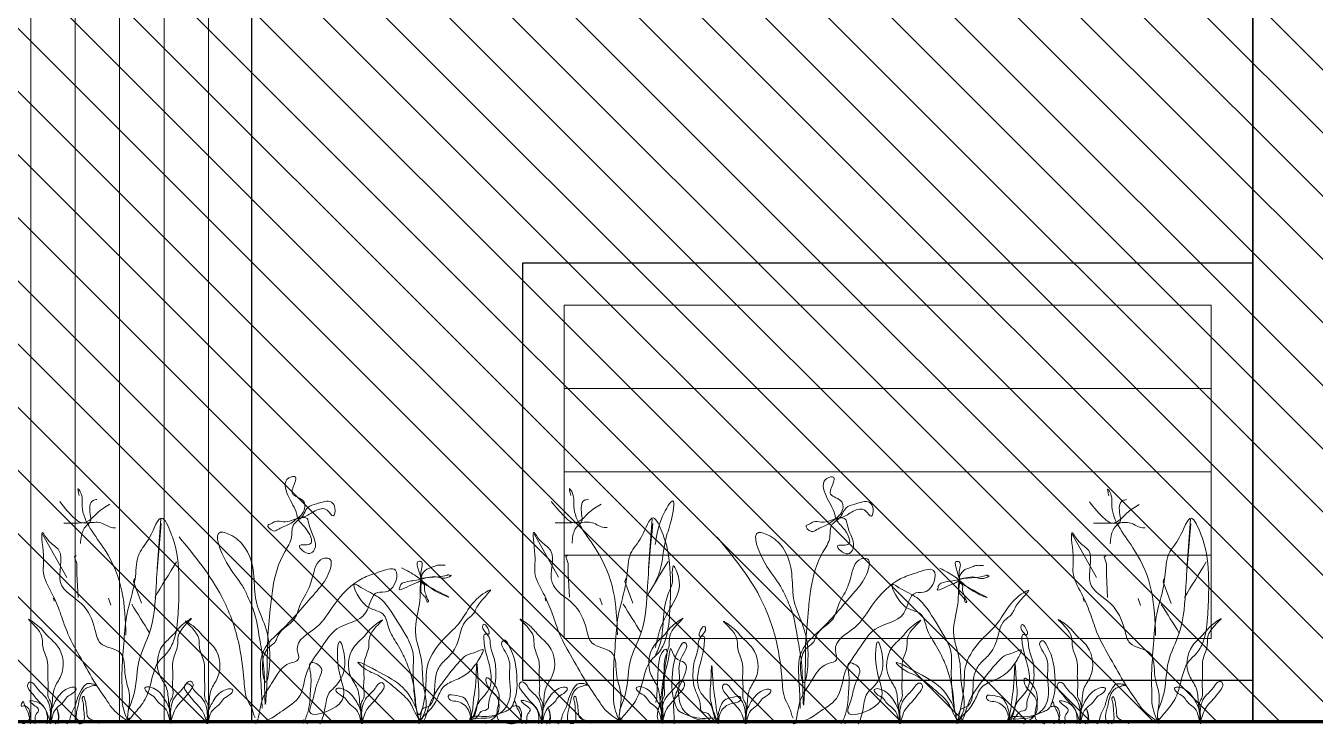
# Model space of a CAD drawing. Header units: millimetres. Extents: x 3790 to 7711, y 1449 to 3132.
# Drawn here: x 3987.296 to 3988.843, y 1451.939 to 1452.779 of the extents above; entities that cross this region are included whole.
import ezdxf

# ---------------------------------------------------------------- set-up
doc = ezdxf.new("R2010")
doc.units = ezdxf.units.MM
for name, color, linetype, lineweight in [('pluma 0.0', 33, 'Continuous', 0), ('pluma 1', 1, 'Continuous', 9), ('pluma 12', 30, 'Continuous', 120), ('pluma 2.5', 30, 'Continuous', 25), ('pluma 3.5', 253, 'Continuous', 35), ('VEJETACION', 3, 'Continuous', 9)]:
    doc.layers.add(name, color=color, linetype=linetype, lineweight=lineweight)

# ---------------------------------------------------------------- blocks, each defined once
blk = doc.blocks.new('JGJGHJ')
at = {"layer": 'VEJETACION', "color": 84, "linetype": 'Continuous', "lineweight": 5, "ltscale": 0.1}
for p, q in [((1137.9693, 440.5507), (1137.9649, 440.4913)), ((1138.5587, 440.5509), (1138.5543, 440.4915)), ((1139.2041, 440.5504), (1139.1997, 440.491)), ((1137.8274, 440.5326), (1137.8567, 440.4807)), ((1138.4169, 440.5328), (1138.4461, 440.4809)), ((1139.0623, 440.5323), (1139.0915, 440.4804)), ((1137.8658, 440.5054), (1137.8677, 440.5068)), ((1137.8685, 440.4972), (1137.8658, 440.5054)), ((1138.4552, 440.5057), (1138.4572, 440.507)), ((1138.4579, 440.4974), (1138.4552, 440.5057)), ((1139.1006, 440.5052), (1139.1026, 440.5065)), ((1139.1033, 440.497), (1139.1006, 440.5052)), ((1137.8685, 440.4844), (1137.8685, 440.4972)), ((1138.4579, 440.4846), (1138.4579, 440.4974)), ((1139.1034, 440.4841), (1139.1033, 440.497)), ((1137.87, 440.4567), (1137.8685, 440.4844)), ((1137.9364, 440.4757), (1137.9376, 440.4792)), ((1137.9461, 440.4496), (1137.9364, 440.4757)), ((1138.4594, 440.4569), (1138.4579, 440.4846)), ((1138.5259, 440.4759), (1138.527, 440.4794)), ((1138.5355, 440.4498), (1138.5259, 440.4759)), ((1139.1048, 440.4565), (1139.1034, 440.4841)), ((1139.1713, 440.4754), (1139.1724, 440.479)), ((1139.1809, 440.4493), (1139.1713, 440.4754)), ((1137.8416, 440.452), (1137.8406, 440.4556)), ((1137.9092, 440.4474), (1137.9065, 440.4556)), ((1138.4311, 440.4522), (1138.4301, 440.4558)), ((1138.4986, 440.4476), (1138.496, 440.4558)), ((1139.0765, 440.4517), (1139.0755, 440.4553)), ((1139.1441, 440.4471), (1139.1414, 440.4553))]:
    blk.add_line(p, q, dxfattribs=at)
for points in [[(1138.0908, 440.3237), (1138.0896, 440.3519), (1138.0925, 440.3925), (1138.1142, 440.4176), (1138.1567, 440.4647), (1138.1702, 440.4845), (1138.1711, 440.5033), (1138.1638, 440.5032), (1138.1514, 440.4813), (1138.1432, 440.4604), (1138.137, 440.449), (1138.1298, 440.4312), (1138.1101, 440.4113), (1138.107, 440.404), (1138.0967, 440.3946), (1138.0948, 440.355), (1138.0998, 440.3956), (1138.0828, 440.456), (1138.0805, 440.4861), (1138.0543, 440.5308), (1138.0407, 440.5349), (1138.0482, 440.4985), (1138.0671, 440.4705), (1138.0734, 440.458), (1138.0818, 440.4372), (1138.0883, 440.4039), (1138.0926, 440.3748), (1138.0949, 440.329), (1138.0959, 440.3425), (1138.0976, 440.4071), (1138.1006, 440.4425), (1138.1036, 440.4675), (1138.1179, 440.5113), (1138.1262, 440.5291), (1138.1292, 440.5447), (1138.1313, 440.5468), (1138.1334, 440.5489), (1138.1365, 440.551), (1138.1458, 440.5646), (1138.1562, 440.5688), (1138.1739, 440.571), (1138.1781, 440.5637), (1138.176, 440.5543), (1138.169, 440.5611), (1138.1543, 440.5604), (1138.1406, 440.5531), (1138.1354, 440.552), (1138.1161, 440.5473), (1138.1065, 440.5478), (1138.1014, 440.5449), (1138.0979, 440.5435), (1138.1042, 440.5363), (1138.1105, 440.5384), (1138.1146, 440.5405), (1138.1271, 440.5468), (1138.1323, 440.551), (1138.1375, 440.5552), (1138.1405, 440.5719), (1138.1272, 440.5811), (1138.1305, 440.5952), (1138.131, 440.601), (1138.1227, 440.5999), (1138.1217, 440.5791), (1138.1323, 440.5562), (1138.1333, 440.552), (1138.142, 440.5407), (1138.1478, 440.5204), (1138.1356, 440.5187), (1138.1481, 440.5094), (1138.1533, 440.5136), (1138.1469, 440.5448), (1138.1448, 440.5511), (1138.1375, 440.5521), (1138.1344, 440.551)], [(1138.7362, 440.3233), (1138.735, 440.3514), (1138.7379, 440.392), (1138.7597, 440.4171), (1138.8021, 440.4642), (1138.8156, 440.4841), (1138.8165, 440.5028), (1138.8092, 440.5028), (1138.7968, 440.4808), (1138.7886, 440.46), (1138.7824, 440.4485), (1138.7752, 440.4307), (1138.7555, 440.4109), (1138.7524, 440.4035), (1138.7421, 440.3941), (1138.7402, 440.3545), (1138.7452, 440.3952), (1138.7282, 440.4555), (1138.7259, 440.4857), (1138.6997, 440.5303), (1138.6861, 440.5344), (1138.6936, 440.498), (1138.7125, 440.47), (1138.7188, 440.4575), (1138.7272, 440.4367), (1138.7337, 440.4034), (1138.738, 440.3743), (1138.7403, 440.3285), (1138.7413, 440.342), (1138.743, 440.4066), (1138.746, 440.442), (1138.749, 440.4671), (1138.7633, 440.5109), (1138.7716, 440.5286), (1138.7746, 440.5443), (1138.7767, 440.5463), (1138.7788, 440.5484), (1138.7819, 440.5505), (1138.7912, 440.5641), (1138.8016, 440.5684), (1138.8193, 440.5705), (1138.8235, 440.5633), (1138.8215, 440.5539), (1138.8144, 440.5606), (1138.7997, 440.56), (1138.786, 440.5526), (1138.7808, 440.5516), (1138.7615, 440.5468), (1138.7519, 440.5473), (1138.7469, 440.5445), (1138.7434, 440.543), (1138.7496, 440.5358), (1138.7559, 440.5379), (1138.76, 440.54), (1138.7725, 440.5463), (1138.7777, 440.5505), (1138.7829, 440.5547), (1138.7859, 440.5714), (1138.7726, 440.5806), (1138.7759, 440.5947), (1138.7764, 440.6005), (1138.7681, 440.5994), (1138.7671, 440.5786), (1138.7777, 440.5557), (1138.7787, 440.5516), (1138.7874, 440.5402), (1138.7932, 440.52), (1138.781, 440.5183), (1138.7936, 440.5089), (1138.7987, 440.5131), (1138.7923, 440.5443), (1138.7902, 440.5506), (1138.7829, 440.5516), (1138.7798, 440.5505)], [(1137.9275, 440.4114), (1137.9226, 440.4641), (1137.9024, 440.5132), (1137.8751, 440.5658), (1137.8727, 440.5834), (1137.8703, 440.5869), (1137.8715, 440.5787)], [(1138.517, 440.4116), (1138.512, 440.4643), (1138.4918, 440.5134), (1138.4646, 440.566), (1138.4621, 440.5836), (1138.4598, 440.5871), (1138.461, 440.5789)], [(1139.1624, 440.4111), (1139.1574, 440.4638), (1139.1372, 440.513), (1139.11, 440.5656), (1139.1075, 440.5831), (1139.1052, 440.5866), (1139.1064, 440.5784)], [(1137.8481, 440.5715), (1137.867, 440.5505), (1137.8717, 440.5471), (1137.8811, 440.5459), (1137.8975, 440.546), (1137.9116, 440.5402), (1137.9151, 440.5402)], [(1137.908, 440.5683), (1137.8928, 440.5577), (1137.8799, 440.5471), (1137.8705, 440.5459), (1137.8659, 440.5458), (1137.853, 440.5458)], [(1137.8927, 440.5741), (1137.888, 440.5729), (1137.8846, 440.5565), (1137.8846, 440.5471), (1137.8788, 440.5412), (1137.8765, 440.5377), (1137.8741, 440.5307), (1137.873, 440.5213)], [(1138.4376, 440.5717), (1138.4564, 440.5508), (1138.4611, 440.5473), (1138.4705, 440.5461), (1138.487, 440.5462), (1138.5011, 440.5404), (1138.5046, 440.5405)], [(1138.4974, 440.5685), (1138.4822, 440.5579), (1138.4694, 440.5473), (1138.46, 440.5461), (1138.4553, 440.5461), (1138.4424, 440.546)], [(1138.4821, 440.5743), (1138.4774, 440.5731), (1138.474, 440.5567), (1138.474, 440.5473), (1138.4682, 440.5414), (1138.4659, 440.5379), (1138.4636, 440.5309), (1138.4625, 440.5215)], [(1139.083, 440.5713), (1139.1018, 440.5503), (1139.1066, 440.5468), (1139.1159, 440.5457), (1139.1324, 440.5458), (1139.1465, 440.54), (1139.15, 440.54)], [(1139.1428, 440.5681), (1139.1276, 440.5575), (1139.1148, 440.5468), (1139.1054, 440.5456), (1139.1007, 440.5456), (1139.0878, 440.5455)], [(1139.1275, 440.5739), (1139.1228, 440.5727), (1139.1194, 440.5562), (1139.1195, 440.5469), (1139.1136, 440.541), (1139.1113, 440.5374), (1139.109, 440.5304), (1139.1079, 440.521)], [(1137.9302, 440.3082), (1137.9349, 440.3142), (1137.9491, 440.332), (1137.9573, 440.3535), (1137.9678, 440.3808), (1137.9761, 440.3892), (1137.9843, 440.4035), (1137.9901, 440.4368), (1137.9911, 440.4665), (1137.9873, 440.5151), (1137.9813, 440.5341), (1137.9705, 440.5518), (1137.9563, 440.5292), (1137.9434, 440.509), (1137.9388, 440.4816), (1137.9341, 440.4578), (1137.9283, 440.4341), (1137.9249, 440.4008), (1137.9227, 440.3652), (1137.9229, 440.3378), (1137.9254, 440.32), (1137.9314, 440.307), (1137.9314, 440.3082), (1137.9337, 440.3094)], [(1138.5196, 440.3084), (1138.5243, 440.3144), (1138.5385, 440.3323), (1138.5467, 440.3537), (1138.5572, 440.381), (1138.5655, 440.3894), (1138.5738, 440.4037), (1138.5795, 440.437), (1138.5806, 440.4667), (1138.5767, 440.5153), (1138.5707, 440.5343), (1138.5599, 440.5521), (1138.5458, 440.5294), (1138.5328, 440.5092), (1138.5282, 440.4818), (1138.5236, 440.4581), (1138.5178, 440.4343), (1138.5144, 440.401), (1138.5122, 440.3654), (1138.5123, 440.3381), (1138.5148, 440.3203), (1138.5208, 440.3072), (1138.5208, 440.3084), (1138.5232, 440.3096)], [(1139.165, 440.3079), (1139.1697, 440.3139), (1139.1839, 440.3318), (1139.1921, 440.3532), (1139.2027, 440.3806), (1139.2109, 440.3889), (1139.2192, 440.4032), (1139.2249, 440.4365), (1139.226, 440.4662), (1139.2221, 440.5149), (1139.2161, 440.5338), (1139.2053, 440.5516), (1139.1912, 440.529), (1139.1782, 440.5087), (1139.1736, 440.4814), (1139.169, 440.4576), (1139.1632, 440.4338), (1139.1598, 440.4005), (1139.1576, 440.3649), (1139.1577, 440.3376), (1139.1602, 440.3198), (1139.1662, 440.3068), (1139.1662, 440.3079), (1139.1686, 440.3091)], [(1137.9293, 440.3091), (1137.9299, 440.3167), (1137.9318, 440.3394), (1137.9268, 440.3618), (1137.9204, 440.3904), (1137.8969, 440.4018), (1137.8903, 440.4183), (1137.8738, 440.4492), (1137.8491, 440.4744), (1137.8472, 440.5129), (1137.8341, 440.5254), (1137.8278, 440.5342), (1137.8285, 440.5076), (1137.829, 440.4835), (1137.8403, 440.4582), (1137.8496, 440.4359), (1137.858, 440.4128), (1137.8736, 440.3833), (1137.8915, 440.3524), (1137.9068, 440.3297), (1137.9187, 440.3163), (1137.931, 440.3088), (1137.9303, 440.3098), (1137.9316, 440.3121)], [(1137.9699, 440.5451), (1137.9637, 440.4698), (1137.9558, 440.4142), (1137.9429, 440.3797), (1137.9382, 440.3453), (1137.9333, 440.329), (1137.9301, 440.3208)], [(1138.5187, 440.3093), (1138.5194, 440.3169), (1138.5212, 440.3396), (1138.5162, 440.362), (1138.5098, 440.3906), (1138.4864, 440.402), (1138.4797, 440.4185), (1138.4632, 440.4494), (1138.4385, 440.4746), (1138.4367, 440.5131), (1138.4235, 440.5256), (1138.4172, 440.5344), (1138.418, 440.5078), (1138.4184, 440.4837), (1138.4297, 440.4584), (1138.4391, 440.4361), (1138.4474, 440.413), (1138.463, 440.3835), (1138.481, 440.3526), (1138.4962, 440.33), (1138.5082, 440.3165), (1138.5204, 440.309), (1138.5197, 440.31), (1138.521, 440.3123)], [(1138.5593, 440.5454), (1138.5531, 440.4701), (1138.5453, 440.4144), (1138.5323, 440.3799), (1138.5276, 440.3456), (1138.5228, 440.3292), (1138.5195, 440.321)], [(1139.1642, 440.3089), (1139.1648, 440.3164), (1139.1666, 440.3392), (1139.1616, 440.3616), (1139.1552, 440.3902), (1139.1318, 440.4016), (1139.1251, 440.418), (1139.1086, 440.4489), (1139.0839, 440.4741), (1139.0821, 440.5127), (1139.0689, 440.5251), (1139.0626, 440.534), (1139.0634, 440.5073), (1139.0638, 440.4833), (1139.0751, 440.4579), (1139.0845, 440.4356), (1139.0928, 440.4126), (1139.1084, 440.383), (1139.1264, 440.3521), (1139.1416, 440.3295), (1139.1536, 440.316), (1139.1658, 440.3085), (1139.1651, 440.3095), (1139.1664, 440.3118)], [(1139.2047, 440.5449), (1139.1986, 440.4696), (1139.1907, 440.4139), (1139.1777, 440.3795), (1139.173, 440.3451), (1139.1682, 440.3287), (1139.165, 440.3205)], [(1137.9912, 440.5293), (1138.0424, 440.4575), (1138.0623, 440.4036), (1138.0691, 440.3562), (1138.0741, 440.3317), (1138.0791, 440.3219), (1138.0808, 440.3154), (1138.0824, 440.3121)], [(1138.6366, 440.5288), (1138.6878, 440.4571), (1138.7077, 440.4032), (1138.7145, 440.3558), (1138.7195, 440.3312), (1138.7245, 440.3214), (1138.7262, 440.3149), (1138.7278, 440.3116)], [(1138.2581, 440.4922), (1138.276, 440.4818), (1138.2913, 440.4693), (1138.3108, 440.4584), (1138.3134, 440.4574), (1138.2807, 440.4771), (1138.3122, 440.4831), (1138.3148, 440.4836), (1138.3164, 440.4831), (1138.3175, 440.4831), (1138.3154, 440.4815), (1138.2996, 440.4814), (1138.2781, 440.4777), (1138.2608, 440.4744), (1138.2571, 440.4723), (1138.2556, 440.4676), (1138.2551, 440.4665), (1138.2635, 440.4687), (1138.2755, 440.474), (1138.2802, 440.4766), (1138.2813, 440.4782), (1138.2812, 440.4866), (1138.2812, 440.4997), (1138.2796, 440.5002), (1138.2818, 440.4761), (1138.2813, 440.4703), (1138.2819, 440.4619), (1138.284, 440.4593), (1138.2872, 440.4557), (1138.2882, 440.4525), (1138.2893, 440.451), (1138.2903, 440.4515), (1138.2893, 440.4541), (1138.2877, 440.4588), (1138.2855, 440.4656), (1138.2844, 440.473), (1138.2829, 440.474), (1138.2823, 440.4756), (1138.2818, 440.4772)], [(1138.9035, 440.4918), (1138.9214, 440.4814), (1138.9367, 440.4689), (1138.9562, 440.4579), (1138.9588, 440.4569), (1138.9262, 440.4767), (1138.9576, 440.4826), (1138.9602, 440.4832), (1138.9618, 440.4826), (1138.9629, 440.4826), (1138.9608, 440.4811), (1138.945, 440.481), (1138.9235, 440.4772), (1138.9062, 440.474), (1138.9026, 440.4718), (1138.901, 440.4671), (1138.9005, 440.466), (1138.9089, 440.4682), (1138.9209, 440.4735), (1138.9256, 440.4762), (1138.9267, 440.4777), (1138.9266, 440.4861), (1138.9266, 440.4992), (1138.925, 440.4998), (1138.9272, 440.4756), (1138.9267, 440.4699), (1138.9273, 440.4615), (1138.9294, 440.4589), (1138.9326, 440.4552), (1138.9336, 440.4521), (1138.9347, 440.4505), (1138.9357, 440.451), (1138.9347, 440.4536), (1138.9331, 440.4584), (1138.9309, 440.4652), (1138.9299, 440.4725), (1138.9283, 440.4735), (1138.9277, 440.4751), (1138.9272, 440.4767)], [(1137.9621, 440.4567), (1137.9881, 440.4994)], [(1138.0849, 440.3063), (1138.0866, 440.3137), (1138.0918, 440.3359), (1138.1035, 440.3556), (1138.1242, 440.3777), (1138.1342, 440.3822), (1138.133, 440.3933), (1138.1562, 440.4211), (1138.1771, 440.4479), (1138.2115, 440.4796), (1138.2301, 440.4867), (1138.2507, 440.4893), (1138.2418, 440.4641), (1138.2292, 440.4626), (1138.2149, 440.4381), (1138.1806, 440.419), (1138.163, 440.3979), (1138.1443, 440.3667), (1138.1341, 440.3359), (1138.1126, 440.319), (1138.0972, 440.3099), (1138.0832, 440.3065), (1138.0841, 440.3072), (1138.0836, 440.3098)], [(1138.5516, 440.457), (1138.5776, 440.4996)], [(1138.7303, 440.3058), (1138.732, 440.3132), (1138.7372, 440.3354), (1138.7489, 440.3552), (1138.7696, 440.3772), (1138.7796, 440.3817), (1138.7784, 440.3928), (1138.8016, 440.4207), (1138.8226, 440.4474), (1138.8569, 440.4792), (1138.8755, 440.4862), (1138.8961, 440.4888), (1138.8872, 440.4637), (1138.8746, 440.4621), (1138.8603, 440.4376), (1138.826, 440.4186), (1138.8084, 440.3974), (1138.7897, 440.3662), (1138.7795, 440.3354), (1138.758, 440.3185), (1138.7426, 440.3094), (1138.7286, 440.306), (1138.7295, 440.3067), (1138.729, 440.3094)], [(1139.197, 440.4565), (1139.223, 440.4992)], [(1137.9558, 440.4142), (1137.9344, 440.4484)], [(1138.5453, 440.4144), (1138.5238, 440.4486)], [(1139.1907, 440.4139), (1139.1692, 440.4482)], [(1137.9815, 440.3053), (1137.9809, 440.3179), (1137.975, 440.3326), (1137.9624, 440.3467), (1137.955, 440.3492), (1137.9524, 440.3492), (1137.9503, 440.3482), (1137.9524, 440.3435), (1137.9608, 440.3377), (1137.9656, 440.3315), (1137.973, 440.3252), (1137.9783, 440.3163), (1137.9804, 440.3074), (1137.9809, 440.3195), (1137.9887, 440.34), (1137.997, 440.3489), (1138.0022, 440.3553), (1138.0059, 440.3558), (1138.0075, 440.3542), (1138.0013, 440.3406), (1137.9997, 440.3385), (1137.9872, 440.3237), (1137.9841, 440.3163), (1137.9804, 440.3074), (1137.9804, 440.3095), (1137.9787, 440.3305), (1137.976, 440.3483), (1137.9681, 440.363), (1137.9715, 440.3987), (1137.9846, 440.4124), (1137.993, 440.4219), (1138.006, 440.4314), (1137.9914, 440.4135), (1137.9894, 440.3988), (1137.9842, 440.3819), (1137.9838, 440.3604), (1137.9834, 440.351), (1137.9829, 440.3363), (1137.9808, 440.3326), (1137.9798, 440.3258), (1137.9804, 440.3205), (1137.981, 440.3058)], [(1138.3415, 440.3064), (1138.3372, 440.3232), (1138.323, 440.332), (1138.3151, 440.3346), (1138.314, 440.3383), (1138.3245, 440.3388), (1138.3335, 440.3357), (1138.3366, 440.3316), (1138.3398, 440.3242), (1138.342, 440.3096), (1138.342, 440.3085), (1138.3462, 440.3169), (1138.3498, 440.3295), (1138.3628, 440.3464), (1138.3653, 440.3653), (1138.3567, 440.4083), (1138.3577, 440.4125), (1138.3625, 440.4125), (1138.3561, 440.424), (1138.3556, 440.423), (1138.363, 440.4088), (1138.3646, 440.3989), (1138.37, 440.3795), (1138.3711, 440.3674), (1138.3701, 440.3533), (1138.3624, 440.3275), (1138.3619, 440.3233), (1138.3535, 440.3196), (1138.3478, 440.3127), (1138.3457, 440.3111), (1138.3488, 440.3112), (1138.3635, 440.3123), (1138.3808, 440.3218), (1138.3886, 440.3439), (1138.3874, 440.3628), (1138.3852, 440.3864), (1138.3798, 440.4047), (1138.3809, 440.4053), (1138.3856, 440.4011), (1138.3964, 440.3576), (1138.3964, 440.3487), (1138.3933, 440.3329), (1138.3881, 440.3229), (1138.3834, 440.3203), (1138.3567, 440.3138), (1138.3478, 440.3143), (1138.3415, 440.3127), (1138.3399, 440.3111), (1138.3399, 440.3101), (1138.3482, 440.3264), (1138.3502, 440.3526), (1138.3485, 440.3773), (1138.346, 440.3447), (1138.344, 440.3306), (1138.343, 440.3211), (1138.342, 440.3148), (1138.3425, 440.3127)], [(1138.5709, 440.3055), (1138.5703, 440.3181), (1138.5645, 440.3328), (1138.5518, 440.3469), (1138.5444, 440.3495), (1138.5418, 440.3494), (1138.5397, 440.3484), (1138.5418, 440.3437), (1138.5503, 440.3379), (1138.555, 440.3317), (1138.5624, 440.3254), (1138.5677, 440.3165), (1138.5699, 440.3076), (1138.5703, 440.3197), (1138.5781, 440.3402), (1138.5864, 440.3492), (1138.5917, 440.3555), (1138.5953, 440.356), (1138.5969, 440.3545), (1138.5907, 440.3408), (1138.5891, 440.3387), (1138.5766, 440.3239), (1138.5735, 440.3165), (1138.5699, 440.3076), (1138.5699, 440.3097), (1138.5682, 440.3307), (1138.5654, 440.3485), (1138.5575, 440.3632), (1138.561, 440.3989), (1138.574, 440.4126), (1138.5824, 440.4221), (1138.5955, 440.4316), (1138.5809, 440.4137), (1138.5788, 440.399), (1138.5737, 440.3821), (1138.5733, 440.3606), (1138.5728, 440.3512), (1138.5723, 440.3365), (1138.5703, 440.3328), (1138.5692, 440.326), (1138.5698, 440.3207), (1138.5704, 440.306)], [(1138.9869, 440.3059), (1138.9826, 440.3227), (1138.9684, 440.3316), (1138.9605, 440.3341), (1138.9594, 440.3378), (1138.9699, 440.3384), (1138.9789, 440.3353), (1138.9821, 440.3311), (1138.9852, 440.3238), (1138.9874, 440.3091), (1138.9874, 440.308), (1138.9916, 440.3165), (1138.9952, 440.3291), (1139.0082, 440.3459), (1139.0108, 440.3648), (1139.0021, 440.4078), (1139.0032, 440.412), (1139.0079, 440.412), (1139.0015, 440.4236), (1139.001, 440.4225), (1139.0084, 440.4084), (1139.01, 440.3984), (1139.0154, 440.379), (1139.0165, 440.367), (1139.0155, 440.3528), (1139.0078, 440.327), (1139.0073, 440.3228), (1138.9989, 440.3191), (1138.9932, 440.3123), (1138.9911, 440.3107), (1138.9942, 440.3107), (1139.0089, 440.3118), (1139.0262, 440.3214), (1139.034, 440.3434), (1139.0328, 440.3623), (1139.0306, 440.3859), (1139.0252, 440.4043), (1139.0263, 440.4048), (1139.031, 440.4006), (1139.0418, 440.3571), (1139.0418, 440.3482), (1139.0387, 440.3324), (1139.0336, 440.3225), (1139.0288, 440.3198), (1139.0021, 440.3134), (1138.9932, 440.3138), (1138.9869, 440.3122), (1138.9853, 440.3107), (1138.9853, 440.3096), (1138.9936, 440.3259), (1138.9956, 440.3522), (1138.9939, 440.3768), (1138.9914, 440.3443), (1138.9894, 440.3301), (1138.9884, 440.3206), (1138.9874, 440.3143), (1138.9879, 440.3122)], [(1139.2163, 440.305), (1139.2157, 440.3176), (1139.2099, 440.3323), (1139.1972, 440.3464), (1139.1899, 440.349), (1139.1872, 440.349), (1139.1851, 440.3479), (1139.1873, 440.3432), (1139.1957, 440.3375), (1139.2004, 440.3312), (1139.2078, 440.3249), (1139.2131, 440.3161), (1139.2153, 440.3071), (1139.2157, 440.3192), (1139.2235, 440.3397), (1139.2319, 440.3487), (1139.2371, 440.355), (1139.2407, 440.3556), (1139.2423, 440.354), (1139.2361, 440.3403), (1139.2345, 440.3382), (1139.222, 440.3234), (1139.2189, 440.3161), (1139.2153, 440.3071), (1139.2153, 440.3092), (1139.2136, 440.3302), (1139.2109, 440.348), (1139.2029, 440.3627), (1139.2064, 440.3984), (1139.2194, 440.4121), (1139.2278, 440.4216), (1139.2409, 440.4311), (1139.2263, 440.4132), (1139.2242, 440.3985), (1139.2191, 440.3817), (1139.2187, 440.3602), (1139.2182, 440.3507), (1139.2177, 440.336), (1139.2157, 440.3323), (1139.2147, 440.3255), (1139.2152, 440.3203), (1139.2158, 440.3056)]]:
    blk.add_spline(points, degree=3, dxfattribs=at)
for points, knots in [([(1138.5623, 440.4751), (1138.5645, 440.4794), (1138.5714, 440.4953), (1138.5721, 440.5229), (1138.5815, 440.5447), (1138.588, 440.5843), (1138.5649, 440.5465), (1138.5645, 440.5304), (1138.562, 440.52)], [0.1792242, 0.1792242, 0.1792242, 0.1792242, 0.1937143, 0.2311012, 0.2550797, 0.2793033, 0.3016037, 0.3367139, 0.3367139, 0.3367139, 0.3367139]), ([(1138.2791, 440.305), (1138.2785, 440.3103), (1138.2765, 440.3251), (1138.2608, 440.3507), (1138.2405, 440.3621), (1138.1947, 440.3866), (1138.2171, 440.3679), (1138.2281, 440.3645), (1138.2406, 440.3566), (1138.254, 440.3445), (1138.2671, 440.3334), (1138.2733, 440.3203), (1138.2832, 440.2988), (1138.2893, 440.3221), (1138.2964, 440.3409), (1138.3124, 440.3616), (1138.3265, 440.379), (1138.3367, 440.3888), (1138.3454, 440.3894), (1138.3578, 440.3969), (1138.3528, 440.3849), (1138.3478, 440.3772), (1138.3379, 440.3649), (1138.3242, 440.3577), (1138.3063, 440.3513), (1138.3009, 440.3329), (1138.2923, 440.3214), (1138.2851, 440.3151), (1138.2775, 440.3034), (1138.2911, 440.3495), (1138.2826, 440.3719), (1138.3057, 440.406), (1138.3279, 440.4239), (1138.3402, 440.4481), (1138.3537, 440.4603), (1138.3701, 440.4689), (1138.348, 440.449), (1138.346, 440.4366), (1138.3307, 440.4273), (1138.3282, 440.4074), (1138.3194, 440.3887), (1138.3047, 440.3775), (1138.2947, 440.3564), (1138.3011, 440.3261), (1138.2828, 440.3239), (1138.2762, 440.3006), (1138.2701, 440.364), (1138.2743, 440.3952), (1138.2537, 440.4258), (1138.2355, 440.4573), (1138.2151, 440.4643), (1138.195, 440.4786), (1138.2101, 440.4475), (1138.2236, 440.4422), (1138.2394, 440.437), (1138.2415, 440.4177), (1138.2514, 440.4035), (1138.2603, 440.3875), (1138.2689, 440.3675), (1138.2739, 440.3469), (1138.2751, 440.3272), (1138.2763, 440.3194), (1138.2792, 440.3079), (1138.2921, 440.3241), (1138.282, 440.3487), (1138.2841, 440.3834), (1138.2703, 440.4147), (1138.2799, 440.4434), (1138.2807, 440.4672), (1138.2802, 440.4883), (1138.2933, 440.4925), (1138.2984, 440.4941), (1138.3009, 440.4953), (1138.3044, 440.4951), (1138.3074, 440.4952), (1138.3097, 440.4952), (1138.3104, 440.4952)], [0.002268, 0.002268, 0.002268, 0.002268, 0.018273, 0.046968, 0.08365, 0.112338, 0.130172, 0.137802, 0.149484, 0.172954, 0.193505, 0.197984, 0.218824, 0.233162, 0.24711, 0.286002, 0.305882, 0.317303, 0.324597, 0.33602, 0.339187, 0.356706, 0.367352, 0.384876, 0.403266, 0.420291, 0.43892, 0.444586, 0.450999, 0.47026, 0.519692, 0.554414, 0.578494, 0.606554, 0.632847, 0.635087, 0.656521, 0.670434, 0.681081, 0.704884, 0.726387, 0.741968, 0.758544, 0.797198, 0.802593, 0.807071, 0.857943, 0.87897, 0.920175, 0.958036, 0.982265, 0.990342, 1.015457, 1.030748, 1.041949, 1.060359, 1.081861, 1.094409, 1.115054, 1.146877, 1.158935, 1.171117, 1.177834, 1.180667, 1.22177, 1.249879, 1.285018, 1.319063, 1.335115, 1.359887, 1.369754, 1.372922, 1.37609, 1.378094, 1.383104, 1.385107, 1.385107, 1.385107, 1.385107]), ([(1138.5627, 440.3879), (1138.5635, 440.3893), (1138.5736, 440.4085), (1138.5696, 440.4363), (1138.5783, 440.4629), (1138.5836, 440.4733), (1138.5826, 440.4831), (1138.5827, 440.5008), (1138.5973, 440.4678), (1138.5787, 440.4448), (1138.5665, 440.4164), (1138.5633, 440.4001), (1138.5627, 440.3967)], [1.6937456, 1.6937456, 1.6937456, 1.6937456, 1.6984352, 1.7590359, 1.7699303, 1.7833718, 1.7914099, 1.8029502, 1.8157902, 1.8572899, 1.8958941, 1.9063034, 1.9063034, 1.9063034, 1.9063034]), ([(1138.9244, 440.305), (1138.9238, 440.3102), (1138.9218, 440.3248), (1138.9062, 440.3503), (1138.8859, 440.3616), (1138.8401, 440.3862), (1138.8625, 440.3675), (1138.8735, 440.364), (1138.886, 440.3561), (1138.8994, 440.344), (1138.9125, 440.333), (1138.9187, 440.3199), (1138.9286, 440.2983), (1138.9348, 440.3216), (1138.9418, 440.3404), (1138.9578, 440.3612), (1138.9719, 440.3785), (1138.9822, 440.3883), (1138.9908, 440.389), (1139.0032, 440.3965), (1138.9982, 440.3844), (1138.9932, 440.3767), (1138.9833, 440.3644), (1138.9697, 440.3572), (1138.9517, 440.3508), (1138.9463, 440.3324), (1138.9378, 440.321), (1138.9305, 440.3147), (1138.9229, 440.303), (1138.9365, 440.349), (1138.928, 440.3715), (1138.9511, 440.4055), (1138.9733, 440.4234), (1138.9856, 440.4477), (1138.9991, 440.4599), (1139.0155, 440.4684), (1138.9934, 440.4485), (1138.9915, 440.4361), (1138.9761, 440.4268), (1138.9736, 440.4069), (1138.9648, 440.3882), (1138.9501, 440.377), (1138.9401, 440.3559), (1138.9465, 440.3256), (1138.9282, 440.3234), (1138.9217, 440.3002), (1138.9155, 440.3636), (1138.9197, 440.3948), (1138.8991, 440.4254), (1138.8809, 440.4569), (1138.8605, 440.4639), (1138.8405, 440.4781), (1138.8556, 440.4471), (1138.869, 440.4418), (1138.8848, 440.4366), (1138.8869, 440.4172), (1138.8968, 440.4031), (1138.9057, 440.387), (1138.9143, 440.367), (1138.9193, 440.3464), (1138.9205, 440.3267), (1138.9217, 440.3189), (1138.9246, 440.3074), (1138.9375, 440.3236), (1138.9274, 440.3482), (1138.9295, 440.3829), (1138.9157, 440.4142), (1138.9253, 440.4429), (1138.9261, 440.4667), (1138.9256, 440.4878), (1138.9387, 440.492), (1138.9438, 440.4936), (1138.9463, 440.4949), (1138.9498, 440.4946), (1138.9528, 440.4948), (1138.9551, 440.4948), (1138.9558, 440.4948)], [0.002739, 0.002739, 0.002739, 0.002739, 0.018273, 0.046968, 0.08365, 0.112338, 0.130172, 0.137802, 0.149484, 0.172954, 0.193505, 0.197984, 0.218824, 0.233162, 0.24711, 0.286002, 0.305882, 0.317303, 0.324597, 0.33602, 0.339187, 0.356706, 0.367352, 0.384876, 0.403266, 0.420291, 0.43892, 0.444586, 0.450999, 0.47026, 0.519692, 0.554414, 0.578494, 0.606554, 0.632847, 0.635087, 0.656521, 0.670434, 0.681081, 0.704884, 0.726387, 0.741968, 0.758544, 0.797198, 0.802593, 0.807071, 0.857943, 0.87897, 0.920175, 0.958036, 0.982265, 0.990342, 1.015457, 1.030748, 1.041949, 1.060359, 1.081861, 1.094409, 1.115054, 1.146877, 1.158935, 1.171117, 1.177834, 1.180667, 1.22177, 1.249879, 1.285018, 1.319063, 1.335115, 1.359887, 1.369754, 1.372922, 1.37609, 1.378094, 1.383104, 1.385107, 1.385107, 1.385107, 1.385107]), ([(1137.8366, 440.305), (1137.8365, 440.3091), (1137.8363, 440.3185), (1137.8427, 440.333), (1137.8514, 440.3451), (1137.8609, 440.3487), (1137.8651, 440.349), (1137.8689, 440.3475), (1137.8639, 440.3404), (1137.8567, 440.3388), (1137.8525, 440.3297), (1137.844, 440.3247), (1137.8394, 440.3174), (1137.8371, 440.3007), (1137.8378, 440.3259), (1137.8325, 440.3371), (1137.8208, 440.3464), (1137.8174, 440.3541), (1137.8119, 440.3555), (1137.8068, 440.3496), (1137.8142, 440.3428), (1137.8212, 440.3331), (1137.8301, 440.3255), (1137.8337, 440.3168), (1137.8379, 440.3032), (1137.8373, 440.3164), (1137.8395, 440.328), (1137.8396, 440.348), (1137.855, 440.3667), (1137.852, 440.3957), (1137.8328, 440.4099), (1137.825, 440.4215), (1137.8009, 440.4373), (1137.8295, 440.4146), (1137.8258, 440.397), (1137.8357, 440.3802), (1137.8328, 440.3635), (1137.8351, 440.3486), (1137.8323, 440.3382), (1137.8379, 440.3312), (1137.8383, 440.3255), (1137.8371, 440.3167), (1137.8371, 440.31), (1137.8371, 440.3051)], [0.000501, 0.000501, 0.000501, 0.000501, 0.0126042, 0.0283908, 0.0473512, 0.0551559, 0.0577811, 0.0601289, 0.0652974, 0.0754898, 0.0833623, 0.0930411, 0.1033918, 0.1125559, 0.124636, 0.1465632, 0.1588164, 0.1670148, 0.1707275, 0.1729543, 0.1879815, 0.1906057, 0.2099613, 0.2179544, 0.2276022, 0.2297011, 0.2507489, 0.2687815, 0.2854514, 0.3213213, 0.3402531, 0.3528934, 0.3690643, 0.3921814, 0.407023, 0.4246157, 0.4461357, 0.4555953, 0.4702969, 0.474528, 0.4814296, 0.4867031, 0.5014046, 0.5014046, 0.5014046, 0.5014046]), ([(1138.0257, 440.305), (1138.0257, 440.3055), (1138.0253, 440.3146), (1138.0276, 440.3261), (1138.0276, 440.3461), (1138.043, 440.3648), (1138.04, 440.3938), (1138.0208, 440.4079), (1138.013, 440.4196), (1137.9889, 440.4353), (1138.0176, 440.4127), (1138.0139, 440.3951), (1138.0237, 440.3782), (1138.0208, 440.3616), (1138.0231, 440.3467), (1138.0204, 440.3363), (1138.0259, 440.3293), (1138.0263, 440.3236), (1138.0252, 440.3154), (1138.0251, 440.3093), (1138.0251, 440.305)], [0.2280274, 0.2280274, 0.2280274, 0.2280274, 0.2297011, 0.2507489, 0.2687815, 0.2854514, 0.3213213, 0.3402531, 0.3528934, 0.3690643, 0.3921814, 0.407023, 0.4246157, 0.4461357, 0.4555953, 0.4702969, 0.474528, 0.4814296, 0.4867031, 0.4995249, 0.4995249, 0.4995249, 0.4995249]), ([(1138.2107, 440.305), (1138.2108, 440.3088), (1138.2108, 440.3179), (1138.2043, 440.332), (1138.1955, 440.344), (1138.1859, 440.3475), (1138.1818, 440.3478), (1138.178, 440.3462), (1138.183, 440.3392), (1138.1902, 440.3377), (1138.1946, 440.3287), (1138.2031, 440.3237), (1138.2077, 440.3164), (1138.2103, 440.2998), (1138.2093, 440.325), (1138.2145, 440.3362), (1138.2261, 440.3456), (1138.2294, 440.3533), (1138.2349, 440.3549), (1138.24, 440.349), (1138.2327, 440.3421), (1138.2259, 440.3324), (1138.217, 440.3246), (1138.2135, 440.3159), (1138.2095, 440.3023), (1138.2099, 440.3154), (1138.2075, 440.3271), (1138.2073, 440.347), (1138.1917, 440.3655), (1138.1944, 440.3946), (1138.2134, 440.409), (1138.2211, 440.4207), (1138.245, 440.4367), (1138.2166, 440.4138), (1138.2205, 440.3962), (1138.2108, 440.3792), (1138.2139, 440.3626), (1138.2118, 440.3477), (1138.2146, 440.3374), (1138.2092, 440.3303), (1138.2088, 440.3246), (1138.2101, 440.316), (1138.2102, 440.3097), (1138.2102, 440.305)], [0.0014171, 0.0014171, 0.0014171, 0.0014171, 0.0126042, 0.0283908, 0.0473512, 0.0551559, 0.0577811, 0.0601289, 0.0652974, 0.0754898, 0.0833623, 0.0930411, 0.1033918, 0.1125559, 0.124636, 0.1465632, 0.1588164, 0.1670148, 0.1707275, 0.1729543, 0.1879815, 0.1906057, 0.2099613, 0.2179544, 0.2276022, 0.2297011, 0.2507489, 0.2687815, 0.2854514, 0.3213213, 0.3402531, 0.3528934, 0.3690643, 0.3921814, 0.407023, 0.4246157, 0.4461357, 0.4555953, 0.4702969, 0.474528, 0.4814296, 0.4867031, 0.500497, 0.500497, 0.500497, 0.500497]), ([(1138.426, 440.305), (1138.4259, 440.3092), (1138.4257, 440.3187), (1138.4322, 440.3332), (1138.4408, 440.3453), (1138.4504, 440.3489), (1138.4545, 440.3492), (1138.4583, 440.3477), (1138.4534, 440.3406), (1138.4462, 440.339), (1138.4419, 440.33), (1138.4334, 440.325), (1138.4289, 440.3176), (1138.4265, 440.3009), (1138.4272, 440.3261), (1138.4219, 440.3373), (1138.4102, 440.3466), (1138.4068, 440.3543), (1138.4013, 440.3557), (1138.3962, 440.3498), (1138.4036, 440.343), (1138.4106, 440.3333), (1138.4196, 440.3257), (1138.4231, 440.317), (1138.4273, 440.3034), (1138.4267, 440.3166), (1138.429, 440.3283), (1138.429, 440.3482), (1138.4444, 440.3669), (1138.4414, 440.3959), (1138.4222, 440.4101), (1138.4145, 440.4217), (1138.3903, 440.4375), (1138.419, 440.4148), (1138.4153, 440.3972), (1138.4251, 440.3804), (1138.4222, 440.3637), (1138.4245, 440.3488), (1138.4218, 440.3385), (1138.4273, 440.3314), (1138.4278, 440.3257), (1138.4265, 440.3169), (1138.4265, 440.3102), (1138.4266, 440.3053)], [0.0002943, 0.0002943, 0.0002943, 0.0002943, 0.0126042, 0.0283908, 0.0473512, 0.0551559, 0.0577811, 0.0601289, 0.0652974, 0.0754898, 0.0833623, 0.0930411, 0.1033918, 0.1125559, 0.124636, 0.1465632, 0.1588164, 0.1670148, 0.1707275, 0.1729543, 0.1879815, 0.1906057, 0.2099613, 0.2179544, 0.2276022, 0.2297011, 0.2507489, 0.2687815, 0.2854514, 0.3213213, 0.3402531, 0.3528934, 0.3690643, 0.3921814, 0.407023, 0.4246157, 0.4461357, 0.4555953, 0.4702969, 0.474528, 0.4814296, 0.4867031, 0.5014046, 0.5014046, 0.5014046, 0.5014046]), ([(1138.6378, 440.305), (1138.6384, 440.3108), (1138.6397, 440.3222), (1138.6525, 440.3306), (1138.6636, 440.3302), (1138.6663, 440.3396), (1138.6536, 440.3364), (1138.6461, 440.3352), (1138.6416, 440.3285), (1138.6382, 440.3198), (1138.637, 440.3123), (1138.6373, 440.303), (1138.6308, 440.3188), (1138.6309, 440.329), (1138.6132, 440.342), (1138.612, 440.3724), (1138.6218, 440.3886), (1138.6214, 440.4115), (1138.61, 440.4065), (1138.6201, 440.4257), (1138.6247, 440.4155), (1138.6132, 440.4087), (1138.6145, 440.3927), (1138.6079, 440.3797), (1138.6074, 440.3641), (1138.6077, 440.346), (1138.6173, 440.3336), (1138.6163, 440.3184), (1138.6277, 440.3188), (1138.6283, 440.3118), (1138.6349, 440.3083), (1138.6241, 440.3095), (1138.6152, 440.3084), (1138.5946, 440.3181), (1138.5887, 440.3397), (1138.5928, 440.3618), (1138.5876, 440.3808), (1138.6041, 440.399), (1138.5957, 440.4035), (1138.5834, 440.3835), (1138.5826, 440.367), (1138.5821, 440.3433), (1138.5849, 440.3318), (1138.5888, 440.3206), (1138.6026, 440.3144), (1138.6162, 440.31), (1138.6306, 440.3124), (1138.6364, 440.3114), (1138.6394, 440.3093), (1138.6388, 440.3013), (1138.6263, 440.334), (1138.6288, 440.3441), (1138.6301, 440.3926), (1138.6313, 440.3458), (1138.6352, 440.3301), (1138.6354, 440.3198), (1138.6377, 440.3139), (1138.6369, 440.3111), (1138.6367, 440.3104)], [0.000913, 0.000913, 0.000913, 0.000913, 0.0173084, 0.0340575, 0.0423584, 0.0461786, 0.0566925, 0.066157, 0.0714054, 0.0793985, 0.09424, 0.0952895, 0.1046771, 0.1177957, 0.1391085, 0.1581799, 0.2020194, 0.2063465, 0.2110719, 0.2242232, 0.2253967, 0.2413574, 0.2514508, 0.2715629, 0.283677, 0.2978834, 0.3247739, 0.3290043, 0.3381728, 0.3471107, 0.3497353, 0.3528855, 0.3676238, 0.3873573, 0.4107605, 0.4296796, 0.4533853, 0.4724863, 0.4736601, 0.4799807, 0.5247805, 0.5337008, 0.5497546, 0.5610222, 0.5664269, 0.5939342, 0.6028751, 0.6093694, 0.6115962, 0.6126457, 0.6309532, 0.6572732, 0.6819853, 0.7146237, 0.728946, 0.7384492, 0.7448328, 0.7469964, 0.7469964, 0.7469964, 0.7469964]), ([(1138.6711, 440.305), (1138.6711, 440.3054), (1138.6708, 440.3143), (1138.673, 440.3257), (1138.673, 440.3456), (1138.6884, 440.3643), (1138.6854, 440.3934), (1138.6662, 440.4075), (1138.6584, 440.4191), (1138.6343, 440.4349), (1138.663, 440.4122), (1138.6593, 440.3946), (1138.6691, 440.3778), (1138.6662, 440.3611), (1138.6685, 440.3462), (1138.6658, 440.3359), (1138.6713, 440.3289), (1138.6717, 440.3231), (1138.6706, 440.3151), (1138.6705, 440.3092), (1138.6705, 440.305)], [0.2285288, 0.2285288, 0.2285288, 0.2285288, 0.2297011, 0.2507489, 0.2687815, 0.2854514, 0.3213213, 0.3402531, 0.3528934, 0.3690643, 0.3921814, 0.407023, 0.4246157, 0.4461357, 0.4555953, 0.4702969, 0.474528, 0.4814296, 0.4867031, 0.4990602, 0.4990602, 0.4990602, 0.4990602]), ([(1138.8562, 440.305), (1138.8562, 440.3087), (1138.8561, 440.3176), (1138.8497, 440.3316), (1138.8409, 440.3435), (1138.8313, 440.347), (1138.8272, 440.3473), (1138.8234, 440.3458), (1138.8284, 440.3387), (1138.8356, 440.3372), (1138.84, 440.3282), (1138.8485, 440.3233), (1138.8532, 440.316), (1138.8557, 440.2993), (1138.8547, 440.3245), (1138.8599, 440.3358), (1138.8715, 440.3452), (1138.8749, 440.3529), (1138.8803, 440.3544), (1138.8854, 440.3485), (1138.8781, 440.3417), (1138.8713, 440.3319), (1138.8624, 440.3242), (1138.8589, 440.3154), (1138.8549, 440.3018), (1138.8553, 440.315), (1138.8529, 440.3266), (1138.8527, 440.3466), (1138.8371, 440.3651), (1138.8398, 440.3942), (1138.8589, 440.4085), (1138.8665, 440.4202), (1138.8904, 440.4362), (1138.862, 440.4133), (1138.8659, 440.3957), (1138.8562, 440.3788), (1138.8594, 440.3621), (1138.8572, 440.3472), (1138.86, 440.3369), (1138.8546, 440.3298), (1138.8542, 440.3241), (1138.8555, 440.3157), (1138.8556, 440.3095), (1138.8556, 440.305)], [0.0018787, 0.0018787, 0.0018787, 0.0018787, 0.0126042, 0.0283908, 0.0473512, 0.0551559, 0.0577811, 0.0601289, 0.0652974, 0.0754898, 0.0833623, 0.0930411, 0.1033918, 0.1125559, 0.124636, 0.1465632, 0.1588164, 0.1670148, 0.1707275, 0.1729543, 0.1879815, 0.1906057, 0.2099613, 0.2179544, 0.2276022, 0.2297011, 0.2507489, 0.2687815, 0.2854514, 0.3213213, 0.3402531, 0.3528934, 0.3690643, 0.3921814, 0.407023, 0.4246157, 0.4461357, 0.4555953, 0.4702969, 0.474528, 0.4814296, 0.4867031, 0.5000323, 0.5000323, 0.5000323, 0.5000323]), ([(1139.0714, 440.305), (1139.0713, 440.309), (1139.0712, 440.3183), (1139.0776, 440.3328), (1139.0862, 440.3448), (1139.0958, 440.3484), (1139.0999, 440.3487), (1139.1037, 440.3472), (1139.0988, 440.3402), (1139.0916, 440.3386), (1139.0873, 440.3295), (1139.0789, 440.3245), (1139.0743, 440.3171), (1139.0719, 440.3005), (1139.0726, 440.3257), (1139.0673, 440.3369), (1139.0556, 440.3461), (1139.0522, 440.3538), (1139.0468, 440.3553), (1139.0417, 440.3493), (1139.0491, 440.3426), (1139.056, 440.3329), (1139.065, 440.3253), (1139.0685, 440.3165), (1139.0727, 440.3029), (1139.0721, 440.3161), (1139.0744, 440.3278), (1139.0744, 440.3477), (1139.0898, 440.3664), (1139.0868, 440.3955), (1139.0676, 440.4096), (1139.0599, 440.4212), (1139.0357, 440.437), (1139.0644, 440.4144), (1139.0607, 440.3967), (1139.0705, 440.3799), (1139.0676, 440.3632), (1139.0699, 440.3484), (1139.0672, 440.338), (1139.0727, 440.331), (1139.0732, 440.3252), (1139.0719, 440.3165), (1139.0719, 440.3099), (1139.072, 440.305)], [0.0007556, 0.0007556, 0.0007556, 0.0007556, 0.0126042, 0.0283908, 0.0473512, 0.0551559, 0.0577811, 0.0601289, 0.0652974, 0.0754898, 0.0833623, 0.0930411, 0.1033918, 0.1125559, 0.124636, 0.1465632, 0.1588164, 0.1670148, 0.1707275, 0.1729543, 0.1879815, 0.1906057, 0.2099613, 0.2179544, 0.2276022, 0.2297011, 0.2507489, 0.2687815, 0.2854514, 0.3213213, 0.3402531, 0.3528934, 0.3690643, 0.3921814, 0.407023, 0.4246157, 0.4461357, 0.4555953, 0.4702969, 0.474528, 0.4814296, 0.4867031, 0.5011689, 0.5011689, 0.5011689, 0.5011689]), ([(1138.14, 440.3052), (1138.1421, 440.3096), (1138.1479, 440.3218), (1138.1483, 440.3444), (1138.1506, 440.3613), (1138.1451, 440.3829), (1138.1649, 440.3738), (1138.1599, 440.3606), (1138.1545, 440.3484), (1138.1526, 440.3342), (1138.1407, 440.3085), (1138.2035, 440.3296), (1138.1782, 440.3616), (1138.1823, 440.4182), (1138.1941, 440.3726), (1138.1844, 440.3545), (1138.1689, 440.3409), (1138.167, 440.3273), (1138.1637, 440.3102), (1138.16, 440.305)], [0, 0, 0, 0, 0.0145093, 0.0403953, 0.0638316, 0.0738756, 0.0888556, 0.0967471, 0.1122925, 0.1296184, 0.1423434, 0.1791755, 0.2238299, 0.2540448, 0.2770528, 0.3131152, 0.3194303, 0.337077, 0.3563915, 0.3563915, 0.3563915, 0.3563915]), ([(1138.563, 440.3305), (1138.5637, 440.3333), (1138.5663, 440.353), (1138.5635, 440.3893), (1138.5783, 440.3963), (1138.5722, 440.3666), (1138.5708, 440.3466), (1138.5672, 440.3252), (1138.5631, 440.3113), (1138.5735, 440.3011), (1138.5697, 440.3321), (1138.5717, 440.3483), (1138.5742, 440.3686), (1138.5782, 440.3809), (1138.5804, 440.4033), (1138.5848, 440.3811), (1138.6069, 440.3792), (1138.5911, 440.3512), (1138.5831, 440.332), (1138.5849, 440.3171), (1138.5849, 440.308), (1138.5849, 440.3058), (1138.5849, 440.305)], [2.0382333, 2.0382333, 2.0382333, 2.0382333, 2.0474859, 2.1038583, 2.1084542, 2.129251, 2.1628675, 2.1818065, 2.1957765, 2.2015201, 2.222475, 2.2466167, 2.2675717, 2.2770411, 2.2920292, 2.3045509, 2.3163788, 2.3470203, 2.3640922, 2.3847617, 2.3893549, 2.391488, 2.391488, 2.391488, 2.391488]), ([(1138.7854, 440.3048), (1138.7875, 440.3091), (1138.7933, 440.3213), (1138.7937, 440.3439), (1138.796, 440.3608), (1138.7905, 440.3825), (1138.8103, 440.3733), (1138.8053, 440.3602), (1138.7999, 440.3479), (1138.798, 440.3338), (1138.7861, 440.308), (1138.8489, 440.3291), (1138.8236, 440.3612), (1138.8277, 440.4177), (1138.8395, 440.3722), (1138.8298, 440.3541), (1138.8143, 440.3405), (1138.8124, 440.327), (1138.8092, 440.3103), (1138.8057, 440.305)], [0, 0, 0, 0, 0.0145093, 0.0403953, 0.0638316, 0.0738756, 0.0888556, 0.0967471, 0.1122925, 0.1296184, 0.1423434, 0.1791755, 0.2238299, 0.2540448, 0.2770528, 0.3131152, 0.3194303, 0.337077, 0.3558203, 0.3558203, 0.3558203, 0.3558203]), ([(1138.3586, 440.3055), (1138.3645, 440.3088), (1138.3767, 440.3155), (1138.375, 440.3409), (1138.3595, 440.3479), (1138.3587, 440.3643), (1138.3773, 440.345), (1138.3749, 440.331), (1138.3701, 440.3095), (1138.3856, 440.3043), (1138.4042, 440.3049), (1138.4021, 440.3253), (1138.3946, 440.3272), (1138.3896, 440.3245), (1138.3941, 440.3354), (1138.3953, 440.3256), (1138.3997, 440.32), (1138.4013, 440.3129), (1138.402, 440.3061), (1138.4025, 440.305)], [0, 0, 0, 0, 0.0190631, 0.0390751, 0.0609662, 0.0651734, 0.0786481, 0.1041588, 0.1199359, 0.1309978, 0.1477208, 0.1647541, 0.1679551, 0.1706381, 0.1767941, 0.1812877, 0.1888183, 0.2013194, 0.2045943, 0.2045943, 0.2045943, 0.2045943]), ([(1139.004, 440.305), (1139.0099, 440.3083), (1139.0221, 440.3151), (1139.0204, 440.3405), (1139.0049, 440.3474), (1139.0041, 440.3639), (1139.0227, 440.3445), (1139.0203, 440.3305), (1139.0155, 440.309), (1139.0252, 440.3058), (1139.0295, 440.3051), (1139.0297, 440.305)], [0, 0, 0, 0, 0.0190631, 0.0390751, 0.0609662, 0.0651734, 0.0786481, 0.1041588, 0.1199359, 0.1309978, 0.1313624, 0.1313624, 0.1313624, 0.1313624]), ([(1137.8565, 440.305), (1137.8571, 440.3054), (1137.8601, 440.3077), (1137.8608, 440.3165), (1137.8668, 440.3249), (1137.869, 440.3364), (1137.8736, 440.3449), (1137.8788, 440.3536), (1137.8856, 440.3531), (1137.8883, 440.3529), (1137.8935, 440.3506), (1137.8882, 440.3515), (1137.8852, 440.3494), (1137.8805, 440.3487), (1137.8768, 440.3454), (1137.8733, 440.3409), (1137.8714, 440.3332), (1137.8699, 440.325), (1137.8672, 440.3164), (1137.8672, 440.3059), (1137.872, 440.3051), (1137.8724, 440.305)], [0.3425879, 0.3425879, 0.3425879, 0.3425879, 0.3443383, 0.3528353, 0.3672007, 0.3748583, 0.3870919, 0.3975073, 0.4006648, 0.406031, 0.408384, 0.4115412, 0.4148691, 0.4210279, 0.4243966, 0.4296567, 0.4379725, 0.44767, 0.4541753, 0.4671859, 0.4683355, 0.4683355, 0.4683355, 0.4683355]), ([(1138.0252, 440.3129), (1138.0252, 440.3142), (1138.0247, 440.3263), (1138.0205, 440.3352), (1138.0088, 440.3445), (1138.0054, 440.3522), (1137.9999, 440.3536), (1137.9948, 440.3477), (1138.0022, 440.3409), (1138.0092, 440.3312), (1138.0181, 440.3236), (1138.0214, 440.3156), (1138.0242, 440.3066), (1138.025, 440.305)], [0.1219066, 0.1219066, 0.1219066, 0.1219066, 0.124636, 0.1465632, 0.1588164, 0.1670148, 0.1707275, 0.1729543, 0.1879815, 0.1906057, 0.2099613, 0.2179544, 0.224604, 0.224604, 0.224604, 0.224604]), ([(1138.0246, 440.305), (1138.0245, 440.3085), (1138.0246, 440.3172), (1138.0307, 440.3311), (1138.0394, 440.3432), (1138.049, 440.3468), (1138.0531, 440.3471), (1138.0569, 440.3456), (1138.0519, 440.3385), (1138.0448, 440.3369), (1138.0405, 440.3278), (1138.032, 440.3228), (1138.0276, 440.3157), (1138.0261, 440.3063), (1138.0258, 440.305)], [0.0023888, 0.0023888, 0.0023888, 0.0023888, 0.0126042, 0.0283908, 0.0473512, 0.0551559, 0.0577811, 0.0601289, 0.0652974, 0.0754898, 0.0833623, 0.0930411, 0.1033918, 0.1115188, 0.1115188, 0.1115188, 0.1115188]), ([(1138.4456, 440.305), (1138.4463, 440.3055), (1138.4496, 440.3078), (1138.4502, 440.3167), (1138.4563, 440.3251), (1138.4584, 440.3366), (1138.463, 440.3451), (1138.4682, 440.3539), (1138.475, 440.3533), (1138.4778, 440.3532), (1138.4829, 440.3508), (1138.4777, 440.3517), (1138.4746, 440.3496), (1138.47, 440.3489), (1138.4662, 440.3456), (1138.4628, 440.3411), (1138.4608, 440.3334), (1138.4594, 440.3252), (1138.4566, 440.3166), (1138.4566, 440.3046), (1138.4656, 440.3054), (1138.4679, 440.3124), (1138.4657, 440.321), (1138.4666, 440.3296), (1138.4635, 440.3366), (1138.4668, 440.3386), (1138.4678, 440.3335), (1138.4692, 440.3284), (1138.4701, 440.3205), (1138.4702, 440.312), (1138.4776, 440.3092), (1138.4815, 440.3087), (1138.485, 440.3051), (1138.4849, 440.3064), (1138.4849, 440.3066)], [0.3422368, 0.3422368, 0.3422368, 0.3422368, 0.3443383, 0.3528353, 0.3672007, 0.3748583, 0.3870919, 0.3975073, 0.4006648, 0.406031, 0.408384, 0.4115412, 0.4148691, 0.4210279, 0.4243966, 0.4296567, 0.4379725, 0.44767, 0.4541753, 0.4671859, 0.4714285, 0.4761329, 0.4866641, 0.4977581, 0.5035431, 0.5047196, 0.5070718, 0.5146018, 0.5241264, 0.5300063, 0.5384901, 0.5424974, 0.5455653, 0.5460912, 0.5460912, 0.5460912, 0.5460912]), ([(1138.6707, 440.3124), (1138.6706, 440.3137), (1138.6701, 440.3258), (1138.6659, 440.3347), (1138.6542, 440.344), (1138.6508, 440.3517), (1138.6453, 440.3532), (1138.6402, 440.3472), (1138.6476, 440.3404), (1138.6546, 440.3307), (1138.6636, 440.3231), (1138.6667, 440.3153), (1138.6694, 440.3069), (1138.6702, 440.305)], [0.1219066, 0.1219066, 0.1219066, 0.1219066, 0.124636, 0.1465632, 0.1588164, 0.1670148, 0.1707275, 0.1729543, 0.1879815, 0.1906057, 0.2099613, 0.2179544, 0.2240283, 0.2240283, 0.2240283, 0.2240283]), ([(1138.67, 440.305), (1138.6699, 440.3083), (1138.67, 440.3169), (1138.6762, 440.3307), (1138.6848, 440.3427), (1138.6944, 440.3463), (1138.6985, 440.3466), (1138.7023, 440.3451), (1138.6973, 440.338), (1138.6902, 440.3365), (1138.6859, 440.3274), (1138.6774, 440.3224), (1138.6732, 440.3155), (1138.6717, 440.3066), (1138.6713, 440.305)], [0.0028509, 0.0028509, 0.0028509, 0.0028509, 0.0126042, 0.0283908, 0.0473512, 0.0551559, 0.0577811, 0.0601289, 0.0652974, 0.0754898, 0.0833623, 0.0930411, 0.1033918, 0.1106779, 0.1106779, 0.1106779, 0.1106779]), ([(1139.0918, 440.305), (1139.0922, 440.3053), (1139.095, 440.3076), (1139.0956, 440.3162), (1139.1017, 440.3247), (1139.1038, 440.3361), (1139.1084, 440.3446), (1139.1136, 440.3534), (1139.1204, 440.3529), (1139.1232, 440.3527), (1139.1283, 440.3504), (1139.1231, 440.3513), (1139.12, 440.3492), (1139.1154, 440.3485), (1139.1116, 440.3452), (1139.1082, 440.3406), (1139.1062, 440.333), (1139.1048, 440.3248), (1139.102, 440.3162), (1139.102, 440.3064), (1139.1059, 440.305)], [0.3429987, 0.3429987, 0.3429987, 0.3429987, 0.3443383, 0.3528353, 0.3672007, 0.3748583, 0.3870919, 0.3975073, 0.4006648, 0.406031, 0.408384, 0.4115412, 0.4148691, 0.4210279, 0.4243966, 0.4296567, 0.4379725, 0.44767, 0.4541753, 0.4670223, 0.4670223, 0.4670223, 0.4670223]), ([(1137.8035, 440.305), (1137.8065, 440.3055), (1137.8143, 440.3091), (1137.8126, 440.3251), (1137.8051, 440.3269), (1137.8001, 440.3243), (1137.8047, 440.3352), (1137.8059, 440.3254), (1137.8103, 440.3198), (1137.8118, 440.3128), (1137.8126, 440.3061), (1137.8129, 440.305)], [0.13909486, 0.13909486, 0.13909486, 0.13909486, 0.14772081, 0.16475415, 0.16795511, 0.17063811, 0.17679407, 0.18128768, 0.18881834, 0.20131939, 0.20437866, 0.20437866, 0.20437866, 0.20437866]), ([(1137.8181, 440.305), (1137.8199, 440.3076), (1137.8165, 440.3146), (1137.8267, 440.3227), (1137.8167, 440.3268), (1137.8108, 440.3333), (1137.8265, 440.3313), (1137.8324, 440.3216), (1137.8336, 440.3113), (1137.833, 440.3067), (1137.833, 440.305)], [0.21114402, 0.21114402, 0.21114402, 0.21114402, 0.22094792, 0.22780607, 0.24083049, 0.24346062, 0.24819661, 0.27051547, 0.27684822, 0.28138677, 0.28138677, 0.28138677, 0.28138677]), ([(1137.8731, 440.305), (1137.8739, 440.3051), (1137.8764, 440.3058), (1137.8785, 440.3122), (1137.8763, 440.3208), (1137.8771, 440.3293), (1137.874, 440.3364), (1137.8774, 440.3384), (1137.8784, 440.3333), (1137.8798, 440.3282), (1137.8807, 440.3203), (1137.8807, 440.3118), (1137.8882, 440.309), (1137.8921, 440.3085), (1137.8955, 440.3049), (1137.8954, 440.3062), (1137.8954, 440.3064)], [0.46903474, 0.46903474, 0.46903474, 0.46903474, 0.47142849, 0.47613286, 0.4866641, 0.49775811, 0.50354306, 0.50471956, 0.50707184, 0.51460181, 0.5241264, 0.5300063, 0.53849014, 0.54249737, 0.54556529, 0.54609119, 0.54609119, 0.54609119, 0.54609119]), ([(1138.4074, 440.305), (1138.4095, 440.3075), (1138.4059, 440.3147), (1138.4162, 440.3229), (1138.4061, 440.327), (1138.4002, 440.3335), (1138.4159, 440.3315), (1138.4218, 440.3218), (1138.423, 440.3114), (1138.4224, 440.3067), (1138.4225, 440.305)], [0.21086631, 0.21086631, 0.21086631, 0.21086631, 0.22094792, 0.22780607, 0.24083049, 0.24346062, 0.24819661, 0.27051547, 0.27684822, 0.2815838, 0.2815838, 0.2815838, 0.2815838]), ([(1139.0397, 440.305), (1139.0421, 440.3056), (1139.049, 440.3096), (1139.0475, 440.3248), (1139.04, 440.3267), (1139.035, 440.3241), (1139.0395, 440.3349), (1139.0407, 440.3251), (1139.0451, 440.3195), (1139.0466, 440.3126), (1139.0474, 440.306), (1139.0477, 440.305)], [0.14037041, 0.14037041, 0.14037041, 0.14037041, 0.14772081, 0.16475415, 0.16795511, 0.17063811, 0.17679407, 0.18128768, 0.18881834, 0.20131939, 0.20412526, 0.20412526, 0.20412526, 0.20412526]), ([(1139.0531, 440.305), (1139.0547, 440.3076), (1139.0515, 440.3144), (1139.0616, 440.3224), (1139.0515, 440.3266), (1139.0456, 440.3331), (1139.0613, 440.331), (1139.0672, 440.3214), (1139.0684, 440.3111), (1139.0679, 440.3066), (1139.0679, 440.305)], [0.2114725, 0.2114725, 0.2114725, 0.2114725, 0.22094792, 0.22780607, 0.24083049, 0.24346062, 0.24819661, 0.27051547, 0.27684822, 0.28114856, 0.28114856, 0.28114856, 0.28114856]), ([(1139.1093, 440.305), (1139.1096, 440.3052), (1139.1114, 440.306), (1139.1133, 440.3119), (1139.1112, 440.3206), (1139.112, 440.3291), (1139.1089, 440.3361), (1139.1122, 440.3382), (1139.1133, 440.333), (1139.1146, 440.3279), (1139.1156, 440.3201), (1139.1156, 440.3115), (1139.123, 440.3088), (1139.1269, 440.3083), (1139.1304, 440.3046), (1139.1303, 440.306), (1139.1303, 440.3062)], [0.47032051, 0.47032051, 0.47032051, 0.47032051, 0.47142849, 0.47613286, 0.4866641, 0.49775811, 0.50354306, 0.50471956, 0.50707184, 0.51460181, 0.5241264, 0.5300063, 0.53849014, 0.54249737, 0.54556529, 0.54609119, 0.54609119, 0.54609119, 0.54609119]), ([(1137.8428, 440.305), (1137.8434, 440.3056), (1137.848, 440.3103), (1137.8467, 440.316), (1137.844, 440.3257), (1137.8488, 440.3139), (1137.8461, 440.3072), (1137.8463, 440.305)], [0.29490463, 0.29490463, 0.29490463, 0.29490463, 0.29681886, 0.31105723, 0.31322568, 0.3208833, 0.3301289, 0.3301289, 0.3301289, 0.3301289]), ([(1138.432, 440.305), (1138.4326, 440.3056), (1138.4375, 440.3104), (1138.4361, 440.3162), (1138.4335, 440.3259), (1138.4383, 440.3139), (1138.4354, 440.3071), (1138.4357, 440.305)], [0.29465003, 0.29465003, 0.29465003, 0.29465003, 0.29681886, 0.31105723, 0.31322568, 0.3208833, 0.33044111, 0.33044111, 0.33044111, 0.33044111]), ([(1139.0779, 440.305), (1139.0784, 440.3055), (1139.0828, 440.3101), (1139.0816, 440.3158), (1139.0789, 440.3254), (1139.0835, 440.3139), (1139.081, 440.3072), (1139.0811, 440.305)], [0.29521344, 0.29521344, 0.29521344, 0.29521344, 0.29681886, 0.31105723, 0.31322568, 0.3208833, 0.32976468, 0.32976468, 0.32976468, 0.32976468]), ([(1138.1451, 440.305), (1138.1446, 440.3059), (1138.1433, 440.3079), (1138.1412, 440.309), (1138.14, 440.3097)], [0.375137378, 0.375137378, 0.375137378, 0.375137378, 0.378160325, 0.382185658, 0.382185658, 0.382185658, 0.382185658]), ([(1138.7902, 440.305), (1138.7898, 440.3057), (1138.7886, 440.3075), (1138.7866, 440.3086), (1138.7854, 440.3092)], [0.375688205, 0.375688205, 0.375688205, 0.375688205, 0.378160325, 0.382185658, 0.382185658, 0.382185658, 0.382185658])]:
    blk.add_open_spline(points, degree=3, knots=knots, dxfattribs=at)

msp = doc.modelspace()

# ---------------------------------------------------------------- hatches: boundary and pattern name
at = {"layer": 'pluma 0.0'}
h = msp.add_hatch(dxfattribs=at)
h.set_pattern_fill('LINE', color=256, scale=0.016875, angle=135)
h.set_pattern_definition([(135, (-23111.18941, -8375.24651), (-0.03788545551, -0.03788545551), [])])
h.paths.add_polyline_path([(3985.3676, 1451.9447), (3985.3676, 1466.4947), (3992.3676, 1466.4947), (3992.3676, 1451.9447)])

# ---------------------------------------------------------------- linework, layer by layer
for p, q in [((3987.3021, 1455.2947), (3987.3021, 1451.9447)), ((3987.3554, 1455.2947), (3987.3554, 1451.9447)), ((3987.4087, 1455.2947), (3987.4087, 1451.9447)), ((3987.462, 1455.2947), (3987.462, 1451.9447)), ((3987.5153, 1455.2947), (3987.5153, 1451.9447))]:
    msp.add_line(p, q, dxfattribs=at)
at = {"layer": 'pluma 1'}
for p, q in [((3987.9418, 1452.3444), (3988.7176, 1452.3444)), ((3987.9418, 1452.2444), (3988.7176, 1452.2444)), ((3987.9418, 1452.1444), (3988.7176, 1452.1444))]:
    msp.add_line(p, q, dxfattribs=at)
msp.add_lwpolyline([(3988.7176, 1452.4444), (3987.9418, 1452.4444), (3987.9418, 1452.0444), (3988.7176, 1452.0444)], close=True, dxfattribs=at)
at = {"layer": 'pluma 12'}
msp.add_line((3984.6185, 1451.9447), (3993.1391, 1451.9447), dxfattribs=at)
at = {"layer": 'pluma 2.5'}
msp.add_line((3987.5668, 1455.2947), (3987.5668, 1451.9447), dxfattribs=at)
msp.add_lwpolyline([(3988.7676, 1452.4944), (3987.8918, 1452.4944), (3987.8918, 1451.9944), (3988.7676, 1451.9944)], close=True, dxfattribs=at)
at = {"layer": 'pluma 3.5'}
msp.add_line((3988.7676, 1455.4947), (3988.7676, 1451.9447), dxfattribs=at)

# ---------------------------------------------------------------- block references
at = {"layer": 'VEJETACION', "linetype": 'Continuous'}
msp.add_blockref('JGJGHJ', (2849.4888, 1011.637), dxfattribs=at)

doc.saveas('drawing.dxf')
